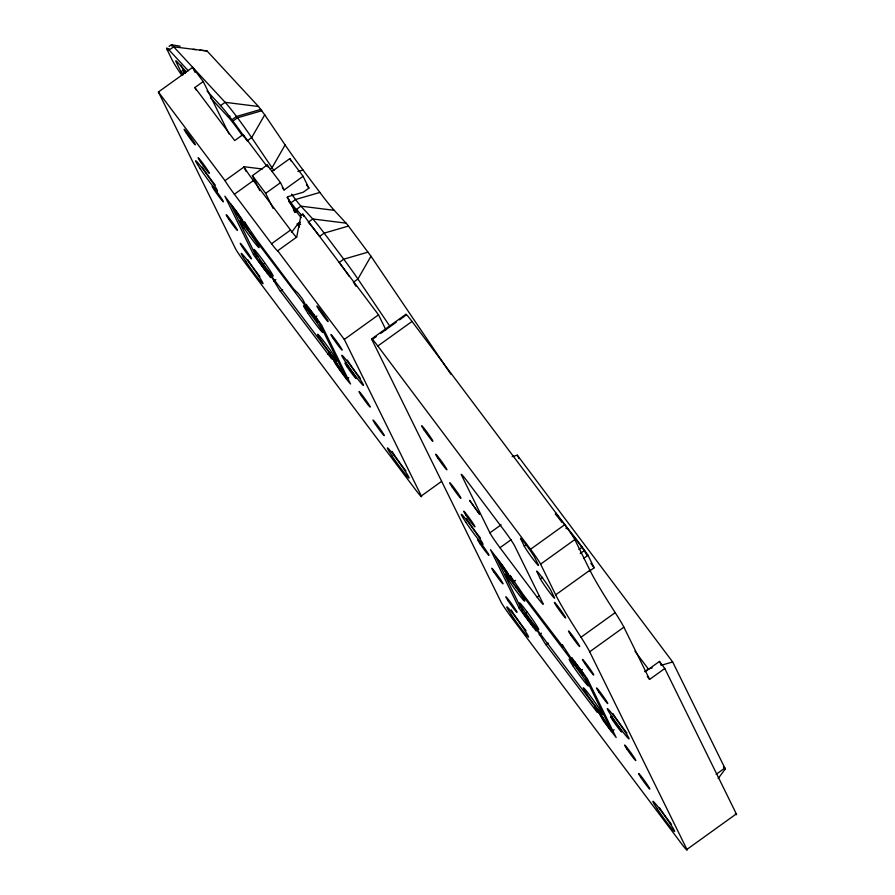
<?xml version="1.0" encoding="UTF-8"?>
<svg xmlns="http://www.w3.org/2000/svg" width="895" height="895" viewBox="0 0 895 895"><rect width="100%" height="100%" fill="white"/><g stroke="black" fill="none" stroke-linecap="round" stroke-linejoin="round"><path stroke-width="1.34" d="M562.094 644.691L563.033 646.895L522.982 594.224L510.06 575.362L513.417 582.522L509.792 578.237L499.298 561.724L507.678 575.686L583.193 675.568L577.935 666.372M555.526 513.014L556.746 515.587M199.954 50.131L206.913 50.847L258.644 106.684L264.73 114.817L251.663 137.629L247.109 140.907A31.896 1.891 54.3 0 0 232.935 121.071L231.95 119.762A31.896 1.891 54.3 0 0 220.573 105.599L207.047 90.999M264.73 114.817L285.113 144.934L272.046 167.745L270.223 169.054M285.113 144.934A40.331 2.394 54.3 0 0 303.036 170.016L319.884 192.436A40.331 2.394 54.3 0 0 334.26 210.347L347.126 224.321L370.966 256.216L357.911 279.027L353.346 282.305M512.186 456.663L517.299 455.175L672.671 661.964L724.86 768.044A93.796 5.571 54.3 0 1 725.297 768.939L718.17 778.538M291.501 232.454L297.945 223.806L300.194 222.195M169.054 46.395L170.195 45.567M184.706 71.689L181.058 74.307A31.896 1.891 54.3 0 1 172.399 60.424L167.231 49.907L169.054 48.598M167.231 49.907A31.896 1.891 54.3 0 1 169.144 50.098L173.708 46.82L207.047 51.004M182.893 75.046A18.761 1.119 54.3 0 1 181.014 71.79L183.296 70.146L180.857 65.19M441.537 481.409L421.321 495.942A14.074 0.839 54.3 0 1 415.459 489.61L245.476 263.387A14.074 0.839 54.3 0 1 235.407 248.508L158.393 91.995L192.604 67.394L203.232 81.534L228.986 133.87M196.094 90.037L194.864 87.542L203.232 81.534M220.573 105.599L225.137 102.321L258.487 106.505M210.649 98.025L228.426 117.189L229.948 116.104M231.95 119.762L236.515 116.484L260.825 109.414M232.935 121.071L237.499 117.793L261.81 110.734M266.676 165.967L243.071 134.552L234.703 140.571L194.864 87.542M158.393 91.995L225.014 180.656L244.022 166.985A14.074 0.839 54.3 0 0 253.374 180.577L290.562 230.071A14.074 0.839 54.3 0 0 296.704 237.097L300.921 215.46L302.823 214.084L378.518 314.827L385.89 329.808M259.763 190.646L252.39 175.655L267.213 164.993L280.493 182.669L284.084 189.964L303.092 176.304L289.812 158.628L271.923 171.482M225.014 180.656A14.074 0.839 54.3 0 0 234.378 194.249L253.374 180.577M273.042 208.322L265.67 193.331L280.493 182.669M303.092 176.304L308.909 188.129L303.204 192.235L287.452 196.81L295.093 212.35L297.174 210.851M286.993 197.448L290.998 202.785L295.563 199.507L319.884 192.436M290.998 202.785A15.002 0.895 54.3 0 0 296.357 209.441L300.921 206.163L334.26 210.347M288.615 201.23L296.066 211.142L297.587 210.056M253.453 254.437L224.869 196.184L241.773 218.827L244.503 224.444L237.32 212.574L230.407 203.668L258.689 261.351L267.75 273.646L265.3 268.433L266.565 269.932L270.603 277.618L254.102 255.601L253.453 254.437L255.701 252.826M234.378 194.249L271.554 243.731L290.562 230.071M271.554 243.731A14.074 0.839 54.3 0 0 277.696 250.768L296.704 237.097M261.776 265.401L259.147 259.886L334.685 359.734L343.053 373.685L331.922 356.322L328.957 352.91L331.687 358.917L279.542 290.137L269.518 273.579L262.022 263.835L264.439 269.059L263.007 267.269L261.776 265.401L264.025 263.779M273.635 281.31L275.884 279.688M280.359 291.233L282.607 289.611M314.615 317.647L312.299 312.903L317.591 322.088L242.086 222.206L233.673 208.266L243.865 224.309L247.814 229.03L244.458 221.87L256.574 239.625L293.381 288.637C298.93 294.634 295.451 289.711 301.57 297.789C303.908 299.736 312.344 323.207 316.864 316.024M421.321 495.942L344.306 339.429L378.518 314.827M327.626 354.151L329.875 352.529M371.682 338.903L405.894 314.302M645.362 671.586L659.481 661.427L664.795 668.498L736.339 813.891L686.924 849.422A14.074 0.839 54.3 0 1 681.061 843.09L511.079 616.868A14.074 0.839 54.3 0 1 501.01 601.988L371.951 339.708L376.359 336.531M380.778 333.354L396.228 322.245M399.539 319.873L405.055 315.901M371.951 339.708A14.074 0.839 54.3 0 1 377.813 346.029L412.024 321.439L564.745 524.694A14.074 0.839 54.3 0 1 574.814 539.573L589.894 570.216A164.143 9.755 54.3 0 0 615.201 612.639A56.284 3.345 54.3 0 1 623.882 627.182L649.591 679.428L664.795 668.498M346.488 379.245L350.538 384.011L321.719 325.232L306.179 304.322L310.207 312.019L311.438 313.53L309.021 308.305L318.083 320.589L346.365 378.272L339.451 369.366L332.235 357.53L335.178 363.415L346.488 379.245L348.737 377.634M489.901 532.849L461.496 475.111A14.074 0.839 54.3 0 1 467.358 481.443L504.545 530.925A14.074 0.839 54.3 0 1 514.614 545.816L543.019 603.543A14.074 0.839 54.3 0 1 537.157 597.211L499.969 547.729A14.074 0.839 54.3 0 1 489.901 532.849L501.077 524.806M499.969 547.729L511.146 539.685M524.28 546.14L520.778 539.014A12.306 0.727 54.3 0 1 525.902 544.54A12.306 0.727 54.3 0 1 534.718 557.563L538.231 564.689A12.306 0.727 54.3 0 1 533.096 559.151A12.306 0.727 54.3 0 1 524.28 546.14L526.484 544.552M686.924 849.422L589.671 651.784A56.284 3.345 54.3 0 0 580.989 637.24A164.143 9.755 54.3 0 1 555.683 594.817L540.602 564.163A14.074 0.839 54.3 0 0 530.534 549.284L564.745 524.694M513.283 582.052L515.531 580.43M540.602 564.163L574.814 539.573M578.875 549.496L582.22 547.091L587.802 554.889L594.157 567.777L589.413 571.189M540.412 578.92L536.91 571.793A12.306 0.727 54.3 0 1 542.034 577.331A12.306 0.727 54.3 0 1 550.85 590.353L554.363 597.48A12.306 0.727 54.3 0 1 549.228 591.942A12.306 0.727 54.3 0 1 540.412 578.92L542.616 577.331M580.195 553.558L584.67 550.336M583.551 558.514L588.026 555.303M519.055 607.929L490.505 549.642L507.375 572.308L510.139 577.924L502.923 566.054L496.009 557.149L524.291 614.831L533.342 627.126L530.892 621.913L532.167 623.412L536.194 631.098L519.704 609.081L519.055 607.929L521.304 606.307M537.157 597.211L539.394 595.6M524.917 613.892L524.772 613.332L600.288 713.225L608.645 727.165L597.513 709.802L594.56 706.39L597.278 712.398L545.144 643.628L535.109 627.071L527.625 617.315L530.075 622.528L528.408 620.47L524.917 613.892L527.166 612.269M555.683 594.817L589.894 570.216M539.237 634.79L541.486 633.168M545.95 644.713L548.199 643.091M580.989 637.24L615.201 612.639M589.671 651.784L623.882 627.182M562.194 644.68L578.83 670.019L580.34 671.597L582.466 669.505M644.702 671.653L648.349 669.024L652.198 667.905M577.051 667.021L571.771 657.803L587.321 678.712L616.14 737.502L603.42 720.978L597.849 710.966L610.916 730.745L611.99 731.73L614.082 729.671M716.134 774.32L724.86 768.044M297.912 171.504L303.036 170.016M348.468 226.066L324.158 233.125L319.593 236.403A31.896 1.891 54.3 0 0 308.227 222.251L312.78 218.973L346.13 223.157M368.058 252.133L343.736 259.192L339.183 262.47A31.896 1.891 54.3 0 1 349.318 276.454M661.148 665.309L672.671 661.964M193.242 49.292L195.927 49.628M246.203 171.572L243.798 166.694L262.414 169.01M171.337 44.75L180.141 46.204M555.549 513.003L574.266 536.687A56.284 3.345 54.3 0 1 582.22 547.091M169.144 50.098L188.297 70.772M186.339 71.779L176.986 61.688A18.761 1.119 54.3 0 0 176.136 61.867L181.014 71.79M296.357 209.441L301.828 215.359M723.451 766.959L725.297 768.939M306.426 184.817L308.909 188.129M590.845 563.358L594.157 567.777M291.557 194.159L295.563 199.507A15.002 0.895 54.3 0 0 300.921 206.163L312.78 218.973A31.896 1.891 54.3 0 1 324.158 233.125L343.736 259.192A31.896 1.891 54.3 0 1 357.911 279.027L389.974 326.406M634.947 651.18L648.349 669.024M282.417 187.749L284.084 189.964M647.309 676.396L649.591 679.428M293.437 210.135L295.093 212.35M298.986 222.419L300.63 224.589M297.095 223.784L299.545 227.039M252.39 175.655L265.67 193.331M377.813 346.029L530.534 549.284M277.696 250.768L344.306 339.429M370.966 256.216L450.789 374.132M354.04 283.323L356.109 286.389M659.481 661.427L661.315 665.164M517.299 455.175L518.999 458.643M611.833 731.282L583.685 674.08L574.624 661.785L577.074 666.999M580.217 671.127L577.901 666.406M289.812 158.628L290.976 160.988M302.823 214.084L304.031 216.523M267.213 164.993L268.41 167.432M243.071 134.552L244.29 137.036M192.604 67.394L195.032 72.338M259.886 276.533A16.177 0.962 54.3 0 1 247.77 259.774M405.961 470.938A16.177 0.962 54.3 0 1 392.077 451.382M360.372 378.294A16.177 0.962 54.3 0 1 347.294 360.036M215.315 185.131A16.177 0.962 54.3 0 1 202.169 167.119M406.162 315.107A14.074 0.839 54.3 0 1 412.024 321.439M555.314 514.066A12.306 0.727 54.3 0 1 561.937 522.423M565.92 528.106A12.306 0.727 54.3 0 1 566.356 528.744M736.339 813.891A14.074 0.839 54.3 0 1 735.332 813.633M526.014 630.662A16.177 0.962 54.3 0 1 511.246 609.875M671.563 824.429A16.177 0.962 54.3 0 1 659.436 807.67M626.992 733.027A16.177 0.962 54.3 0 1 612.885 713.516M480.425 538.007A16.177 0.962 54.3 0 1 466.384 518.429M570.473 532.76A15.707 0.929 54.3 0 1 578.159 542.269A15.707 0.929 54.3 0 1 587.03 555.224M171.471 45.947A31.896 1.891 54.3 0 1 173.708 46.82L225.137 102.321A31.896 1.891 54.3 0 1 236.515 116.484L237.499 117.793A31.896 1.891 54.3 0 1 251.663 137.629L272.046 167.745A15.002 0.895 54.3 0 0 273.948 170.498M301.201 217.698A18.761 1.119 54.3 0 1 296.066 211.142M185.175 73.401A18.761 1.119 54.3 0 1 183.296 70.146M228.426 117.2A18.761 1.119 54.3 0 1 242.377 135.738M469.651 500.417L479.485 514.133L469.651 500.417M375.352 424.085A9.61 0.571 54.3 0 0 384.235 435.619A9.61 0.571 54.3 0 0 376.314 423.727A9.61 0.571 54.3 0 0 375.352 424.085M242.556 247.333A9.61 0.571 54.3 0 0 251.439 258.879A9.61 0.571 54.3 0 0 243.518 246.986A9.61 0.571 54.3 0 0 242.556 247.333M361.323 395.568A9.61 0.571 54.3 0 0 370.206 407.113A9.61 0.571 54.3 0 0 362.285 395.21A9.61 0.571 54.3 0 0 361.323 395.568M347.294 367.062A9.61 0.571 54.3 0 0 356.176 378.596A9.61 0.571 54.3 0 0 348.256 366.704A9.61 0.571 54.3 0 0 347.294 367.062M333.264 338.556A9.61 0.571 54.3 0 0 342.158 350.09A9.61 0.571 54.3 0 0 334.227 338.198A9.61 0.571 54.3 0 0 333.264 338.556M319.235 310.05A9.61 0.571 54.3 0 0 328.129 321.585A9.61 0.571 54.3 0 0 320.197 309.692A9.61 0.571 54.3 0 0 319.235 310.05M228.527 218.827A9.61 0.571 54.3 0 0 237.41 230.373A9.61 0.571 54.3 0 0 229.489 218.469A9.61 0.571 54.3 0 0 228.527 218.827M214.498 190.322A9.61 0.571 54.3 0 0 223.381 201.856A9.61 0.571 54.3 0 0 215.46 189.964A9.61 0.571 54.3 0 0 214.498 190.322M200.469 161.816A9.61 0.571 54.3 0 0 209.352 173.35A9.61 0.571 54.3 0 0 201.431 161.458A9.61 0.571 54.3 0 0 200.469 161.816M186.44 133.299A9.61 0.571 54.3 0 0 195.323 144.845A9.61 0.571 54.3 0 0 187.402 132.952A9.61 0.571 54.3 0 0 186.44 133.299M245.767 261.306A18.526 1.096 54.3 0 0 262.962 283.648A18.526 1.096 54.3 0 0 247.781 260.837A18.526 1.096 54.3 0 0 245.767 261.306M391.853 455.723A18.526 1.096 54.3 0 0 409.037 478.064A18.526 1.096 54.3 0 0 393.856 455.253A18.526 1.096 54.3 0 0 391.853 455.723M346.264 363.068A18.526 1.096 54.3 0 0 363.448 385.409A18.526 1.096 54.3 0 0 348.267 362.598A18.526 1.096 54.3 0 0 346.264 363.068M200.178 168.652A18.526 1.096 54.3 0 0 217.373 191.004A18.526 1.096 54.3 0 0 202.192 168.182A18.526 1.096 54.3 0 0 200.178 168.652M321.607 341.185A16.412 0.973 54.3 0 0 336.833 360.987A16.412 0.973 54.3 0 0 323.386 340.771A16.412 0.973 54.3 0 0 321.607 341.185M307.578 312.679A16.412 0.973 54.3 0 0 322.804 332.47A16.412 0.973 54.3 0 0 309.357 312.254A16.412 0.973 54.3 0 0 307.578 312.679M257.861 256.35A16.412 0.973 54.3 0 0 273.087 276.141A16.412 0.973 54.3 0 0 259.639 255.936A16.412 0.973 54.3 0 0 257.861 256.35M243.832 227.833A16.412 0.973 54.3 0 0 259.058 247.635A16.412 0.973 54.3 0 0 245.61 227.419A16.412 0.973 54.3 0 0 243.832 227.833M511.369 614.787A18.526 1.096 54.3 0 0 528.553 637.128A18.526 1.096 54.3 0 0 513.383 614.317A18.526 1.096 54.3 0 0 511.369 614.787M657.445 809.203A18.526 1.096 54.3 0 0 674.64 831.544A18.526 1.096 54.3 0 0 659.458 808.733A18.526 1.096 54.3 0 0 657.445 809.203M611.856 716.548A18.526 1.096 54.3 0 0 629.04 738.89A18.526 1.096 54.3 0 0 613.869 716.078A18.526 1.096 54.3 0 0 611.856 716.548M465.78 522.132A18.526 1.096 54.3 0 0 482.964 544.484A18.526 1.096 54.3 0 0 467.783 521.662A18.526 1.096 54.3 0 0 465.78 522.132M640.943 777.565A9.61 0.571 54.3 0 0 649.837 789.099A9.61 0.571 54.3 0 0 641.905 777.207A9.61 0.571 54.3 0 0 640.943 777.565M508.147 600.825A9.61 0.571 54.3 0 0 517.03 612.359A9.61 0.571 54.3 0 0 509.11 600.467A9.61 0.571 54.3 0 0 508.147 600.825M587.198 694.665A16.412 0.973 54.3 0 0 602.424 714.467A16.412 0.973 54.3 0 0 588.977 694.251A16.412 0.973 54.3 0 0 587.198 694.665M573.169 666.16A16.412 0.973 54.3 0 0 588.395 685.95A16.412 0.973 54.3 0 0 574.948 665.735A16.412 0.973 54.3 0 0 573.169 666.16M523.452 609.831A16.412 0.973 54.3 0 0 538.689 629.632A16.412 0.973 54.3 0 0 525.242 609.417A16.412 0.973 54.3 0 0 523.452 609.831M509.423 581.325A16.412 0.973 54.3 0 0 524.66 601.116A16.412 0.973 54.3 0 0 511.213 580.9A16.412 0.973 54.3 0 0 509.423 581.325M626.925 749.048A9.61 0.571 54.3 0 0 635.808 760.593A9.61 0.571 54.3 0 0 627.887 748.701A9.61 0.571 54.3 0 0 626.925 749.048M612.896 720.542A9.61 0.571 54.3 0 0 621.779 732.076A9.61 0.571 54.3 0 0 613.858 720.184A9.61 0.571 54.3 0 0 612.896 720.542M598.867 692.036A9.61 0.571 54.3 0 0 607.75 703.571A9.61 0.571 54.3 0 0 599.829 691.678A9.61 0.571 54.3 0 0 598.867 692.036M584.838 663.531A9.61 0.571 54.3 0 0 593.721 675.065A9.61 0.571 54.3 0 0 585.8 663.173A9.61 0.571 54.3 0 0 584.838 663.531M570.809 635.014A9.61 0.571 54.3 0 0 579.691 646.559A9.61 0.571 54.3 0 0 571.771 634.667A9.61 0.571 54.3 0 0 570.809 635.014M556.779 606.508A9.61 0.571 54.3 0 0 565.662 618.042A9.61 0.571 54.3 0 0 557.742 606.15A9.61 0.571 54.3 0 0 556.779 606.508M494.118 572.308A9.61 0.571 54.3 0 0 503.012 583.853A9.61 0.571 54.3 0 0 495.08 571.95A9.61 0.571 54.3 0 0 494.118 572.308M480.089 543.802A9.61 0.571 54.3 0 0 488.983 555.336A9.61 0.571 54.3 0 0 481.051 543.444A9.61 0.571 54.3 0 0 480.089 543.802M466.06 515.296A9.61 0.571 54.3 0 0 474.954 526.831A9.61 0.571 54.3 0 0 467.022 514.938A9.61 0.571 54.3 0 0 466.06 515.296M452.042 486.79A9.61 0.571 54.3 0 0 460.925 498.325A9.61 0.571 54.3 0 0 453.004 486.432A9.61 0.571 54.3 0 0 452.042 486.79M438.013 458.274A9.61 0.571 54.3 0 0 446.896 469.819A9.61 0.571 54.3 0 0 438.975 457.916A9.61 0.571 54.3 0 0 438.013 458.274M423.984 429.768A9.61 0.571 54.3 0 0 432.867 441.302A9.61 0.571 54.3 0 0 424.946 429.41A9.61 0.571 54.3 0 0 423.984 429.768"/></g></svg>
